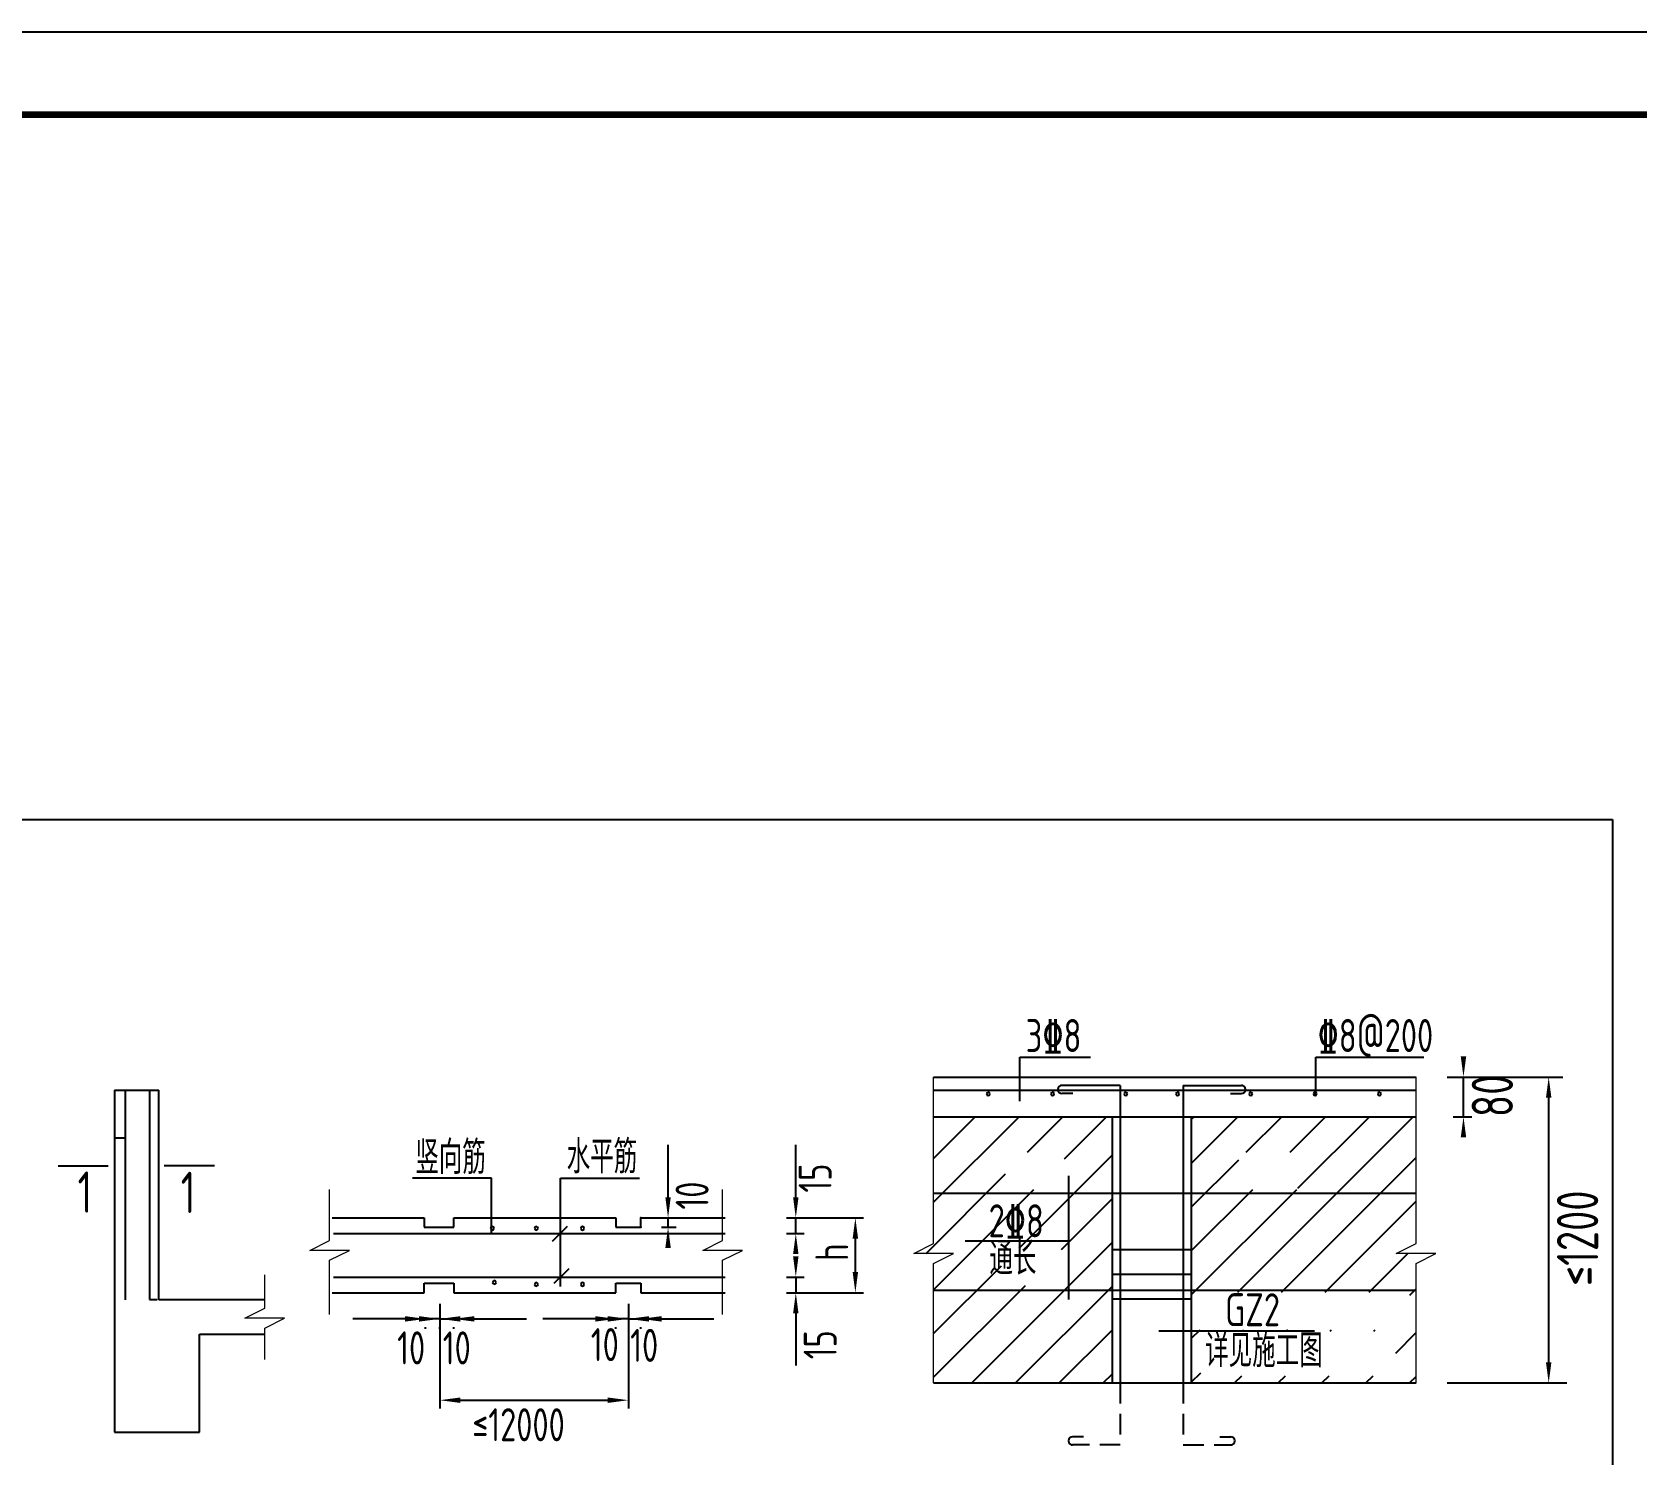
# Model space of a CAD drawing. Extents: x -138012 to 2129925, y -311560 to 0.
# Drawn here: x -6185 to 13254, y -205148 to -187914 of the extents above; entities that cross this region are included whole.
import ezdxf

# ---------------------------------------------------------------- set-up
doc = ezdxf.new("R2010")
doc.units = 0
doc.header["$LTSCALE"] = 1000
doc.header["$MEASUREMENT"] = 0
doc.linetypes.add('DASHED2', pattern=[0.375, 0.25, -0.125])
doc.layers.get('0').update_dxf_attribs({"linetype": 'CONTINUOUS'})
for name, color, linetype in [('1', 4, 'CONTINUOUS'), ('DIM', 3, 'CONTINUOUS'), ('GJ', 4, 'CONTINUOUS'), ('PUB_DIM', 3, 'CONTINUOUS'), ('柱', 2, 'CONTINUOUS')]:
    doc.layers.add(name, color=color, linetype=linetype)
doc.layers.add('100', color=253, linetype='CONTINUOUS', lineweight=18)
doc.styles.add('tss', font='tssdeng.shx', dxfattribs={"width": 0.75, "bigfont": 'tssdchn.shx'})

msp = doc.modelspace()

# ---------------------------------------------------------------- linework, layer by layer
at = {"linetype": 'ByBlock'}
for p, q in [((-58063.781, -197450.049), (12956.728, -197450.049)), ((12956.728, -197450.049), (12956.728, -246314.32))]:
    msp.add_line(p, q, dxfattribs=at)
msp.add_lwpolyline([(-60563.781, -247314.32), (23536.219, -247314.32), (23536.219, -187914.32), (-60563.781, -187914.32)], close=True)
at = {"const_width": 80}
msp.add_lwpolyline([(-58063.781, -246314.32), (22536.219, -246314.32), (22536.219, -188914.32), (-58063.781, -188914.32)], close=True, dxfattribs=at)
at = {"color": 0}
for points in [[(11153.209, -200571.766, 0, 65.826, 0), (11153.209, -200321.766, 65.826, 65.826, 0)], [(12185.328, -200571.766, 0, 65.826, 0), (12185.328, -200821.766, 65.826, 65.826, 0)], [(11153.209, -201051.766, 0, 65.826, 0), (11153.209, -201301.766, 65.826, 65.826, 0)], [(1518.437, -202276.915, 0, 65.826, 0), (1518.437, -202026.915, 65.826, 65.826, 0)], [(3065.816, -202276.915, 0, 65.826, 0), (3065.816, -202026.915, 65.826, 65.826, 0)], [(3787.289, -202276.915, 0, 65.826, 0), (3787.289, -202526.915, 65.826, 65.826, 0)], [(1518.437, -202390.18, 0, 65.826, 0), (1518.437, -202640.18, 65.826, 65.826, 0)], [(3065.816, -202466.409, 0, 65.826, 0), (3065.816, -202716.409, 65.826, 65.826, 0)], [(3065.816, -202994.259, 0, 65.826, 0), (3065.816, -202744.259, 65.826, 65.826, 0)], [(3787.289, -203183.033, 0, 65.826, 0), (3787.289, -202933.033, 65.826, 65.826, 0)], [(3065.816, -203183.753, 0, 65.826, 0), (3065.816, -203433.753, 65.826, 65.826, 0)], [(-1417.583, -203500.634, 0, 65.826, 0), (-1667.583, -203500.634, 65.826, 65.826, 0)], [(-1247.57, -203500.634, 0, 65.826, 0), (-1497.57, -203500.634, 65.826, 65.826, 0)], [(-1247.57, -203500.634, 0, 65.826, 0), (-997.57, -203500.634, 65.826, 65.826, 0)], [(-1077.558, -203500.634, 0, 65.826, 0), (-827.558, -203500.634, 65.826, 65.826, 0)], [(887.024, -203500.634, 0, 65.826, 0), (637.024, -203500.634, 65.826, 65.826, 0)], [(1038.145, -203500.634, 0, 65.826, 0), (788.145, -203500.634, 65.826, 65.826, 0)], [(1038.146, -203500.634, 0, 65.826, 0), (1288.146, -203500.634, 65.826, 65.826, 0)], [(1189.267, -203500.634, 0, 65.826, 0), (1439.267, -203500.634, 65.826, 65.826, 0)], [(12185.328, -204277.036, 0, 65.826, 0), (12185.328, -204027.036, 65.826, 65.826, 0)], [(-1247.57, -204485.579, 0, 65.826, 0), (-997.57, -204485.579, 65.826, 65.826, 0)], [(1038.146, -204485.579, 0, 65.826, 0), (788.146, -204485.579, 65.826, 65.826, 0)]]:
    msp.add_lwpolyline(points, format="xyseb", dxfattribs=at)
at = {"layer": '1', "color": 8}
for p, q in [((4735.081, -201556.713), (5240.028, -201051.766)), ((4735.081, -202087.043), (5770.358, -201051.766)), ((5870.418, -201482.036), (6300.688, -201051.766)), ((6322.29, -201560.494), (6831.018, -201051.766)), ((7856.512, -201086.932), (7891.678, -201051.766)), ((7856.512, -201617.262), (8422.008, -201051.766)), ((8418.228, -203176.866), (10543.328, -201051.766)), ((8522.068, -201482.036), (8952.338, -201051.766)), ((9052.398, -201482.036), (9482.668, -201051.766)), ((9146.118, -201918.646), (10012.998, -201051.766)), ((5770.668, -202642.446), (6896.512, -201516.602)), ((7856.512, -202147.593), (8430.734, -201573.371)), ((8948.558, -203176.866), (10579.743, -201545.682)), ((4644.705, -202707.749), (5606.905, -201745.549)), ((4735.081, -203147.703), (5950.748, -201932.036)), ((7856.512, -202677.923), (8602.398, -201932.036)), ((7856.512, -203208.253), (9132.728, -201932.036)), ((6282.892, -202660.552), (6896.512, -202046.932)), ((9478.888, -203176.866), (10579.743, -202076.012)), ((5196.739, -204277.036), (6896.512, -202577.262)), ((10009.218, -203176.866), (10478.336, -202707.749)), ((4735.081, -203678.033), (5555.969, -202857.145)), ((4735.081, -204208.363), (5846.672, -203096.772)), ((5727.069, -204277.036), (6896.512, -203107.593)), ((10502.555, -203213.859), (10579.743, -203136.672)), ((6257.399, -204277.036), (6896.512, -203637.923)), ((7856.512, -203738.583), (7963.901, -203631.193)), ((8477.151, -203648.274), (8494.231, -203631.193)), ((9007.481, -203648.274), (9024.561, -203631.193)), ((9537.811, -203648.274), (9554.892, -203631.193)), ((10068.141, -203648.274), (10085.222, -203631.193)), ((10332.39, -203914.355), (10579.743, -203667.002)), ((6787.729, -204277.036), (6896.512, -204168.253)), ((7856.512, -204268.913), (7971.332, -204154.093)), ((8378.719, -204277.036), (8466.616, -204189.139)), ((8909.049, -204277.036), (8996.946, -204189.139)), ((9439.379, -204277.036), (9527.276, -204189.139)), ((9969.709, -204277.036), (10057.606, -204189.139)), ((10500.039, -204277.036), (10579.743, -204197.332))]:
    msp.add_line(p, q, dxfattribs=at)
at = {"layer": '100'}
for p, q in [((4735.081, -202587.749), (4735.081, -200571.766)), ((10579.743, -202587.749), (10579.743, -200571.766)), ((-2580.951, -202550.61), (-2580.951, -201932.555)), ((2179.382, -202550.61), (2179.382, -201932.555)), ((-2820.951, -202670.61), (-2580.951, -202550.61)), ((1939.382, -202670.61), (2179.382, -202550.61)), ((-2340.951, -202670.61), (-2820.951, -202670.61)), ((-2580.951, -202790.61), (-2340.951, -202670.61)), ((2419.382, -202670.61), (1939.382, -202670.61)), ((2179.382, -202790.61), (2419.382, -202670.61)), ((4495.081, -202707.749), (4735.081, -202587.749)), ((4975.081, -202707.749), (4495.081, -202707.749)), ((4735.081, -202827.749), (4975.081, -202707.749)), ((10339.743, -202707.749), (10579.743, -202587.749)), ((10819.743, -202707.749), (10339.743, -202707.749)), ((10579.743, -202827.749), (10819.743, -202707.749)), ((-2580.951, -203448.379), (-2580.951, -202790.61)), ((2179.382, -203448.379), (2179.382, -202790.61)), ((4735.081, -204277.036), (4735.081, -202827.749)), ((10579.743, -204277.036), (10579.743, -202827.749)), ((-3365.892, -203372.667), (-3365.892, -202967.469)), ((-3605.892, -203492.667), (-3365.892, -203372.667)), ((-3125.892, -203492.667), (-3605.892, -203492.667)), ((-3365.892, -203612.667), (-3125.892, -203492.667)), ((-3365.892, -203991.423), (-3365.892, -203612.667))]:
    msp.add_line(p, q, dxfattribs=at)
at = {"layer": 'GJ'}
for p, q in [((4735.081, -200729.476), (10579.743, -200729.476)), ((6996.512, -200671.766), (6290.121, -200671.766)), ((6421.121, -200771.766), (6290.121, -200771.766)), ((6996.512, -200671.766), (6996.512, -204277.036)), ((7756.512, -200671.766), (7756.512, -204277.036)), ((7756.512, -200671.766), (8462.902, -200671.766)), ((8331.902, -200771.766), (8462.902, -200771.766)), ((10579.743, -201982.936), (4735.081, -201982.936)), ((-2532.105, -202465.69), (2209.339, -202465.69)), ((7856.512, -202664.401), (6896.512, -202664.401)), ((-2532.105, -202994.259), (2209.339, -202994.259)), ((7856.512, -202963.289), (6896.512, -202963.289)), ((10579.743, -203157.508), (4735.081, -203157.508)), ((7856.512, -203262.176), (6896.512, -203262.176)), ((6550.091, -204928.112), (6419.091, -204928.112)), ((8202.932, -204928.112), (8333.932, -204928.112))]:
    msp.add_line(p, q, dxfattribs=at)
at = {"layer": 'GJ', "linetype": 'DASHED2'}
for p, q in [((6996.512, -204277.036), (6996.512, -205028.112)), ((7756.512, -204277.036), (7756.512, -205028.112)), ((6996.512, -205028.112), (6419.091, -205028.112)), ((7756.512, -205028.112), (8333.932, -205028.112))]:
    msp.add_line(p, q, dxfattribs=at)
at = {"layer": 'GJ'}
for centre, radius, start, end in [((5396.579, -200775.476), 20.25, 0, 180), ((5396.579, -200775.476), 20.25, 180, 0), ((6175.806, -200775.476), 20.25, 0, 180), ((6175.806, -200775.476), 20.25, 180, 0), ((6290.121, -200721.766), 50, 90, 270), ((7062.512, -200775.476), 20.25, 0, 180), ((7062.512, -200775.476), 20.25, 180, 0), ((7690.512, -200775.476), 20.25, 0, 180), ((7690.512, -200775.476), 20.25, 180, 0), ((8462.902, -200721.766), 50, 270, 90), ((8577.217, -200775.476), 20.25, 0, 180), ((8577.217, -200775.476), 20.25, 180, 0), ((9356.444, -200775.476), 20.25, 0, 180), ((9356.444, -200775.476), 20.25, 180, 0), ((10135.713, -200775.476), 20.25, 0, 180), ((10135.713, -200775.476), 20.25, 180, 0), ((-610.962, -202403.347), 21.332, 0, 180), ((-610.962, -202403.347), 21.332, 180, 0), ((-76.667, -202403.347), 21.332, 0, 180), ((-76.667, -202403.347), 21.332, 180, 0), ((481.913, -202403.347), 21.332, 0, 180), ((481.913, -202403.347), 21.332, 180, 0), ((-586.675, -203058.63), 21.332, 0, 180), ((-586.675, -203058.63), 21.332, 180, 0), ((-76.667, -203082.899), 21.332, 0, 180), ((-76.667, -203082.899), 21.332, 180, 0), ((481.913, -203082.899), 21.332, 0, 180), ((481.913, -203082.899), 21.332, 180, 0), ((6419.091, -204978.112), 50, 90, 270), ((8333.932, -204978.112), 50, 270, 90)]:
    msp.add_arc(centre, radius, start, end, dxfattribs=at)
at = {"layer": 'PUB_DIM'}
for p, q in [((5779.108, -200861.725), (5779.108, -200331.281)), ((5779.108, -200331.281), (6634.614, -200331.281)), ((9363.653, -200331.281), (10672.222, -200331.281)), ((9363.653, -200795.354), (9363.653, -200331.281)), ((11153.209, -200471.766), (11153.209, -200371.766)), ((10954.501, -200571.766), (12355.716, -200571.766)), ((11026.995, -200571.766), (11253.209, -200571.766)), ((11153.209, -201051.766), (11153.209, -200571.766)), ((12185.328, -204177.036), (12185.328, -200671.766)), ((11026.995, -201051.766), (11253.209, -201051.766)), ((11153.209, -201151.766), (11153.209, -201251.766)), ((1518.437, -202176.915), (1518.437, -201393.582)), ((3065.816, -202176.915), (3065.816, -201393.582)), ((-5870.719, -201645.653), (-5262.22, -201645.653)), ((-4583.601, -201642.734), (-3975.103, -201642.734)), ((6367.389, -201769.869), (6367.389, -203264.481)), ((-618.26, -201794.288), (-1577.031, -201794.288)), ((-618.26, -202465.69), (-618.26, -201794.288)), ((214.598, -201794.288), (1173.369, -201794.288)), ((214.598, -203107.523), (214.598, -201794.288)), ((1439.267, -202276.915), (1618.437, -202276.915)), ((1518.437, -202390.18), (1518.437, -202276.915)), ((2955.028, -202276.915), (3165.816, -202276.915)), ((3058.999, -202276.915), (3887.289, -202276.915)), ((3065.816, -202466.409), (3065.816, -202276.915)), ((120.147, -202560.077), (301.158, -202379.066)), ((1439.267, -202390.18), (1618.437, -202390.18)), ((1518.437, -202490.18), (1518.437, -202590.18)), ((2955.028, -202466.409), (3165.816, -202466.409)), ((3787.289, -203083.033), (3787.289, -202376.915)), ((3065.816, -202566.409), (3065.816, -202666.409)), ((6367.389, -202557.283), (5115.937, -202557.283)), ((139.037, -203069.768), (320.048, -202888.757)), ((3065.816, -202894.259), (3065.816, -202794.259)), ((2955.028, -202994.259), (3165.816, -202994.259)), ((3065.816, -202994.259), (3065.816, -203183.753)), ((-1247.57, -203319.769), (-1247.57, -204585.579)), ((1038.145, -203325.634), (1038.145, -203400.634)), ((1038.146, -203319.769), (1038.146, -204585.579)), ((1038.146, -203325.634), (1038.146, -203400.634)), ((2955.028, -203183.753), (3165.816, -203183.753)), ((3058.999, -203183.033), (3887.289, -203183.033)), ((3065.816, -203283.753), (3065.816, -204067.086)), ((-1517.583, -203500.634), (-2300.916, -203500.634)), ((-1347.57, -203500.634), (-1447.57, -203500.634)), ((-1247.57, -203500.634), (-1417.583, -203500.634)), ((-1247.57, -203500.634), (-1077.558, -203500.634)), ((-1147.57, -203500.634), (-1047.57, -203500.634)), ((-977.558, -203500.634), (-194.225, -203500.634)), ((787.024, -203500.634), (3.691, -203500.634)), ((938.145, -203500.634), (838.145, -203500.634)), ((1038.146, -203500.634), (887.024, -203500.634)), ((1038.145, -203500.634), (1189.267, -203500.634)), ((1138.146, -203500.634), (1238.146, -203500.634)), ((1289.267, -203500.634), (2072.601, -203500.634)), ((-1417.583, -203619.769), (-1417.583, -203600.634)), ((-1247.57, -203619.769), (-1247.57, -203600.634)), ((-1247.57, -203619.769), (-1247.57, -203600.634)), ((-1077.558, -203619.769), (-1077.558, -203600.634)), ((887.024, -203619.769), (887.024, -203600.634)), ((1189.267, -203619.769), (1189.267, -203600.634)), ((7462.614, -203643.505), (9346.96, -203643.505)), ((10954.501, -204277.036), (12403.646, -204277.036)), ((-1147.57, -204485.579), (938.146, -204485.579))]:
    msp.add_line(p, q, dxfattribs=at)
at = {"layer": 'PUB_DIM', "color": 6}
for p, q in [((120.147, -202560.077), (301.158, -202379.066)), ((139.037, -203069.768), (320.048, -202888.757))]:
    msp.add_line(p, q, dxfattribs=at)
at = {"layer": '柱', "ltscale": 100}
for p, q in [((4735.081, -200571.766), (10579.743, -200571.766)), ((-5188.562, -200729.974), (-5188.562, -204873.269)), ((-5188.562, -200729.974), (-4649.241, -200729.974)), ((-5056.33, -200729.974), (-5056.33, -203269.334)), ((-4762.582, -200729.974), (-4762.582, -203266.769)), ((-4649.241, -203268.685), (-4649.241, -200729.974)), ((4735.081, -201051.766), (10579.743, -201051.766)), ((6896.512, -201051.766), (6896.512, -204277.036)), ((7856.512, -201051.766), (7856.512, -204277.036)), ((-5056.33, -201311.791), (-5188.562, -201311.791)), ((-2550.995, -202276.915), (-1436.472, -202276.915)), ((-1436.472, -202276.915), (-1436.472, -202390.18)), ((-1077.558, -202276.915), (887.024, -202276.915)), ((-1077.558, -202390.18), (-1077.558, -202276.915)), ((887.024, -202276.915), (887.024, -202390.18)), ((1189.267, -202390.18), (1189.267, -202276.915)), ((1189.267, -202276.915), (2209.339, -202276.915)), ((-1436.472, -202390.18), (-1077.558, -202390.18)), ((887.024, -202390.18), (1189.267, -202390.18)), ((-1436.472, -203069.769), (-1077.558, -203069.769)), ((-1436.472, -203183.033), (-1436.472, -203069.769)), ((-1077.558, -203069.769), (-1077.558, -203183.033)), ((887.024, -203183.033), (887.024, -203069.769)), ((887.024, -203069.769), (1189.267, -203069.769)), ((1189.267, -203069.769), (1189.267, -203183.033)), ((-4762.582, -203266.769), (-4668.131, -203266.769)), ((-3364.707, -203268.685), (-4649.241, -203268.685)), ((-2550.995, -203183.033), (-1436.472, -203183.033)), ((-1077.558, -203183.033), (887.024, -203183.033)), ((1189.267, -203183.033), (2209.339, -203183.033)), ((-4158.096, -203683.989), (-3364.707, -203683.989)), ((-4158.096, -204873.269), (-4158.096, -203683.989)), ((4735.081, -204277.036), (10579.743, -204277.036)), ((-5188.562, -204873.269), (-4158.096, -204873.269))]:
    msp.add_line(p, q, dxfattribs=at)
for p in [(1189.267, -202276.915), (1189.267, -202390.18)]:
    msp.add_point(p, dxfattribs=at)

# ---------------------------------------------------------------- texts
at = {"layer": 'DIM', "color": 7, "style": 'tss', "width": 0.75}
for s, p in [('%%1328@200', (9386.088, -200268.654)), ('3%%1328', (5850.842, -200268.654)), ('竖向筋', (-1543.512, -201744.751)), ('水平筋', (290.159, -201737.655)), ('2%%1328', (5401.779, -202512.771)), ('通长', (5410.813, -202968.661)), ('GZ2', (8266.525, -203589.707)), ('详见施工图', (8023.95, -204085.758))]:
    msp.add_text(s, height=400, dxfattribs=at).set_placement(p)
at = {"layer": 'PUB_DIM', "color": 7, "linetype": 'ByBlock', "style": 'tss', "width": 0.75}
for s, height, p in [('80', 500, (11753.209, -201056.958)), ('15', 400, (3499.899, -201971.385)), ('10', 400, (2009.534, -202176.725)), ('≤1200', 500, (12785.328, -203102.285)), ('h', 400, (3702.656, -202799.827)), ('15', 400, (3561.522, -203989.984))]:
    msp.add_text(s, height=height, rotation=90, dxfattribs=at).set_placement(p)
at = {"layer": 'PUB_DIM', "style": 'tss', "width": 0.75}
for p in [(-5633.483, -202214.822), (-4384.764, -202218.464)]:
    msp.add_text('1', height=500, dxfattribs=at).set_placement(p)
at = {"layer": 'PUB_DIM', "color": 7, "linetype": 'ByBlock', "style": 'tss', "width": 0.75}
for s, p in [('10', (-1762.563, -204051.97)), ('10', (-1210.317, -204051.97)), ('10', (582.852, -204012.173)), ('10', (1060.101, -204021.727)), ('≤12000', (-853.681, -204982.897))]:
    msp.add_text(s, height=400, dxfattribs=at).set_placement(p)

doc.saveas('drawing.dxf')
